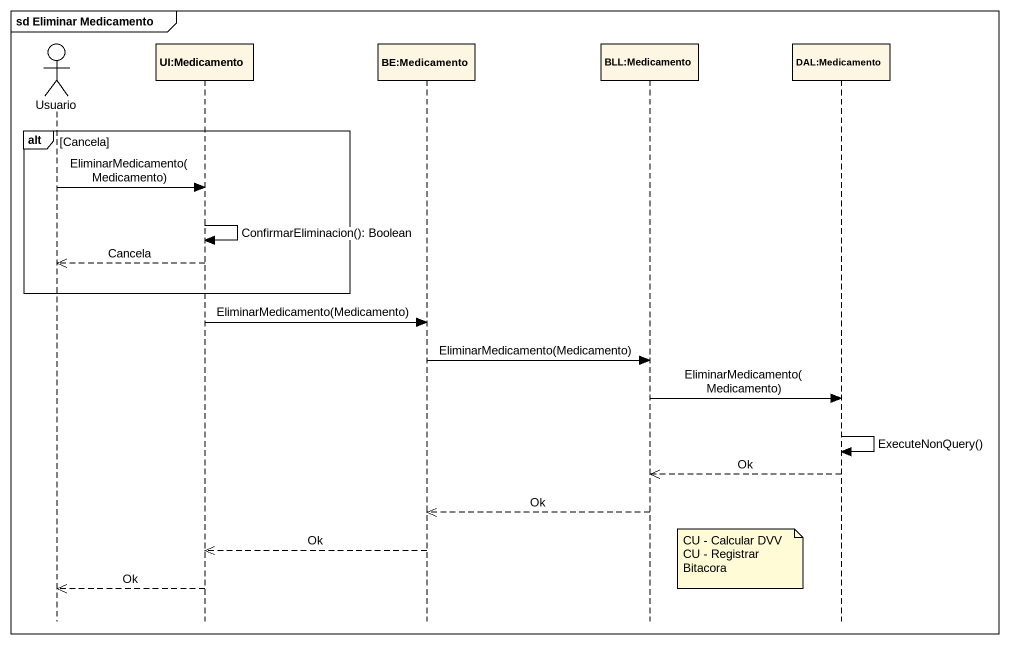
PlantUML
@startuml
mainframe sd Eliminar Medicamento
hide footbox
actor Usuario
participant "UI:Medicamento" as UI_Medicamento
participant "BE:Medicamento" as BE_Medicamento
participant "BLL:Medicamento" as BLL_Medicamento
participant "DAL:Medicamento" as DAL_Medicamento

alt Cancela
  Usuario -> UI_Medicamento : EliminarMedicamento(Medicamento)
  UI_Medicamento -> UI_Medicamento : ConfirmarEliminacion(): Boolean
  UI_Medicamento -->> Usuario : Cancela
end
UI_Medicamento -> BE_Medicamento : EliminarMedicamento(Medicamento)
BE_Medicamento -> BLL_Medicamento : EliminarMedicamento(Medicamento)
BLL_Medicamento -> DAL_Medicamento : EliminarMedicamento(Medicamento)
DAL_Medicamento -> DAL_Medicamento : ExecuteNonQuery()
DAL_Medicamento -->> BLL_Medicamento : Ok
BLL_Medicamento -->> BE_Medicamento : Ok
BE_Medicamento -->> UI_Medicamento : Ok
note right of BLL_Medicamento
  CU - Calcular DVV
  CU - Registrar Bitacora
end note
UI_Medicamento -->> Usuario : Ok
@enduml
